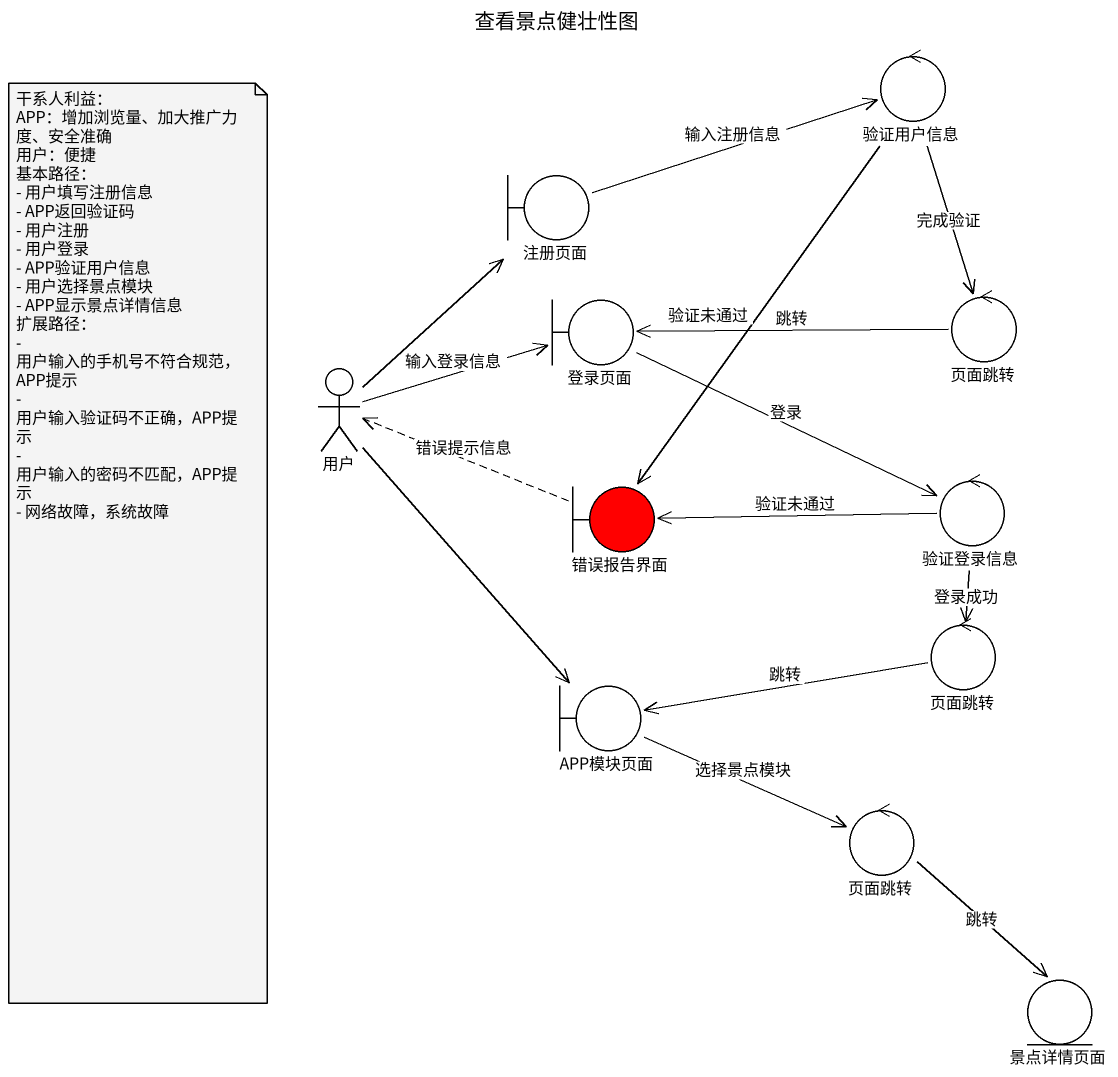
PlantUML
@startuml
title 查看景点健壮性图
control 验证用户信息
boundary 注册页面
boundary 登录页面
control 页面跳转
actor 用户
control 验证登录信息
boundary 错误报告界面 #FF0000
control "页面跳转" as 页面跳转_2
boundary APP模块页面
control "页面跳转" as 页面跳转_3
entity 景点详情页面
验证用户信息 --> 页面跳转 : 完成验证
验证用户信息 --> 错误报告界面 : 验证未通过
注册页面 -right-> 验证用户信息 : 输入注册信息
登录页面 -right-> 验证登录信息 : 登录
页面跳转 -left-> 登录页面 : 跳转
用户 -up-> 注册页面
用户 -right-> 登录页面 : 输入登录信息
用户 --> APP模块页面
验证登录信息 -left-> 错误报告界面 : 验证未通过
验证登录信息 --> 页面跳转_2 : 登录成功
错误报告界面 .left.> 用户 : 错误提示信息
页面跳转_2 -left-> APP模块页面 : 跳转
APP模块页面 -right-> 页面跳转_3 : 选择景点模块
页面跳转_3 --> 景点详情页面 : 跳转
note as N1
  干系人利益：
  APP：增加浏览量、加大推广力度、安全准确
  用户：便捷
  基本路径：
  - 用户填写注册信息
  - APP返回验证码
  - 用户注册
  - 用户登录
  - APP验证用户信息
  - 用户选择景点模块
  - APP显示景点详情信息
  扩展路径：
  - 用户输入的手机号不符合规范，APP提示
  - 用户输入验证码不正确，APP提示
  - 用户输入的密码不匹配，APP提示
  - 网络故障，系统故障
end note
@enduml
